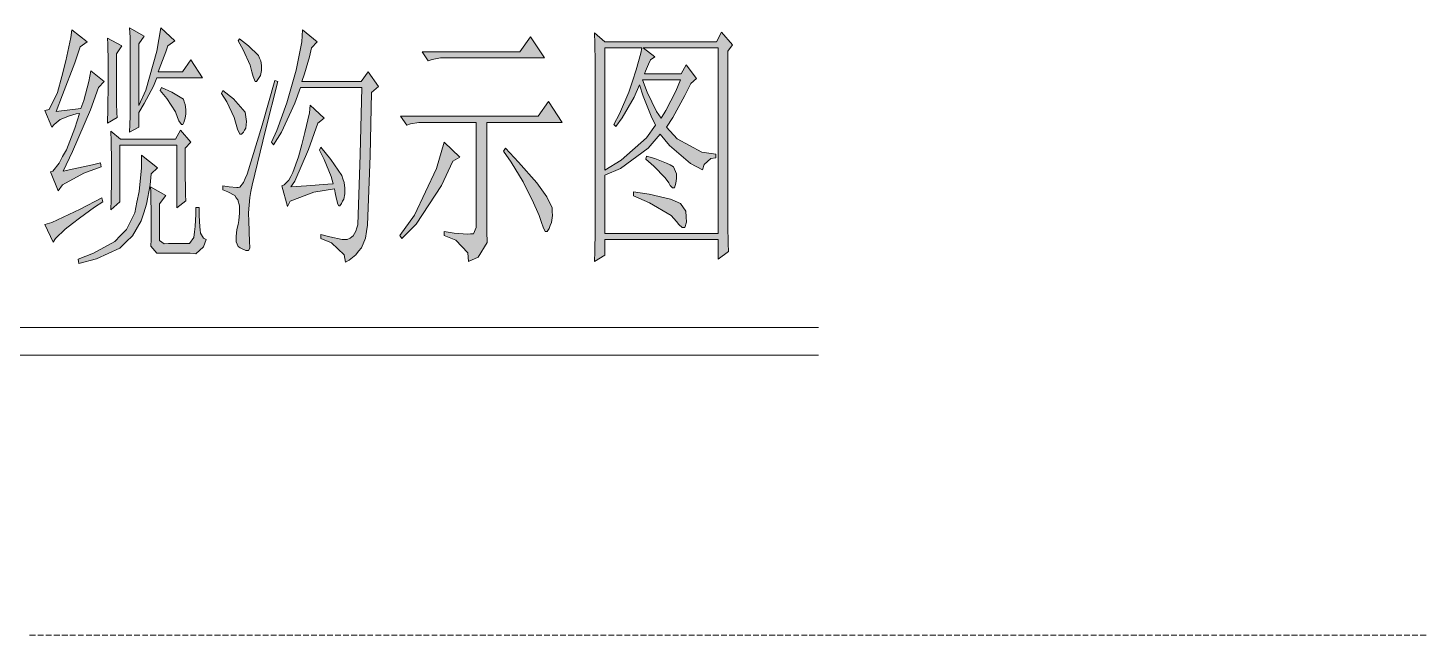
# Model space of a CAD drawing. Header units: millimetres. Extents: x -4415 to 173792, y -78716 to 47289.
# Drawn here: x 15349 to 22046, y -55595 to -52688 of the extents above; entities that cross this region are included whole.
import ezdxf

# ---------------------------------------------------------------- set-up
doc = ezdxf.new("R2010")
doc.units = ezdxf.units.MM

msp = doc.modelspace()

# ---------------------------------------------------------------- hatches: boundary and pattern name
h = msp.add_hatch(color=0)
h.dxf.hatch_style = 2
h.paths.add_polyline_path([(15517.5, -53373.3), (15569, -53363.6), (15659.2, -53344.3), (15696.8, -53334.6), (15700, -53353.9), (15617.3, -53382.9), (15514.3, -53439.8), (15493.9, -53467.7), (15457.4, -53377.5), (15469.2, -53373.3), (15498.2, -53335.7), (15515.3, -53304.6), (15533.6, -53272.3), (15574.4, -53168.2), (15596.9, -53097.4), (15580.8, -53099.5), (15544.3, -53110.2), (15523.9, -53118.8), (15503.5, -53127.4), (15474.5, -53150), (15463.8, -53163.9), (15430.5, -53083.4), (15450.9, -53078), (15490.6, -52997.5), (15511, -52921.3), (15530.4, -52845.1), (15555.1, -52733.5), (15560.4, -52698), (15633.4, -52754.9), (15600.1, -52778.5), (15574.4, -52854.8), (15515.3, -53009.3), (15484.2, -53087.7), (15603.4, -53073.7), (15617.3, -53035.1), (15640.9, -52944.9), (15650.6, -52893.4), (15713.9, -52944.9), (15687.1, -52973.9), (15648.5, -53080.2), (15563.6, -53279.9)])
h = msp.add_hatch(color=0)
h.dxf.hatch_style = 2
h.paths.add_polyline_path([(15836.3, -53187.5), (15838.5, -53112.4), (15839.5, -52971.8), (15839.5, -52907.4), (15839.5, -52842.9), (15838.5, -52733.5), (15836.3, -52688.4), (15906.1, -52727), (15880.3, -52764.6), (15880.3, -53059.8), (15913.6, -52985.7), (15966.2, -52800), (15986.6, -52688.4), (16053.2, -52750.6), (16019.9, -52774.2), (16010.2, -52803.2), (15986.6, -52864.4), (15972.6, -52897.7), (16089.7, -52897.7), (16129.4, -52840.8), (16186.3, -52926.7), (15966.2, -52926.7), (15950.1, -52967.5), (15906.1, -53050.1), (15880.3, -53093.1), (15880.3, -53163.9)])
h = msp.add_hatch(color=0)
h.dxf.hatch_style = 2
h.paths.add_polyline_path([(16665.1, -52698), (16734.8, -52754.9), (16708, -52783.9), (16697.3, -52825.8), (16673.6, -52907.4), (16661.8, -52944.9), (16945.2, -52944.9), (16978.5, -52897.7), (17027.9, -52968.5), (16994.6, -52997.5), (16988.2, -53299.2), (16976.4, -53632), (16971, -53663.1), (16966.7, -53694.2), (16947.4, -53741.5), (16933.4, -53757.6), (16919.5, -53774.7), (16888.3, -53800.5), (16871.2, -53810.2), (16863.6, -53774.7), (16803.5, -53717.8), (16752, -53696.4), (16752, -53677.1), (16794.9, -53688.9), (16855.1, -53700.7), (16871.2, -53700.7), (16878.7, -53700.7), (16892.6, -53695.3), (16900.1, -53688.9), (16907.7, -53683.5), (16919.5, -53662), (16924.8, -53645.9), (16930.2, -53630.9), (16940.9, -53294.9), (16948.5, -52972.8), (16655.4, -52972.8), (16628.6, -53049.1), (16564.1, -53187.5), (16525.5, -53248.7), (16515.8, -53234.8), (16541.6, -53180), (16589.9, -53046.9), (16612.5, -52968.5), (16633.9, -52890.2), (16660.8, -52754.9)])
h = msp.add_hatch(color=0)
h.dxf.hatch_style = 2
h.paths.add_polyline_path([(15730, -53144.6), (15732.2, -53075.9), (15733.3, -52954.6), (15733.3, -52902), (15733.3, -52850.5), (15732.2, -52766.7), (15730, -52736.7), (15799.8, -52774.2), (15774.1, -52811.8), (15774.1, -53026.5), (15774.1, -53050.1), (15775.1, -53095.2), (15777.3, -53116.7)])
h = msp.add_hatch(color=0)
h.dxf.hatch_style = 2
h.paths.add_polyline_path([(16362.3, -52741), (16405.3, -52774.2), (16453.6, -52820.4), (16458.9, -52833.3), (16464.3, -52846.2), (16468.6, -52868.7), (16468.6, -52878.4), (16468.6, -52892.3), (16463.2, -52915.9), (16456.8, -52925.6), (16451.4, -52935.3), (16443.9, -52944.9), (16437.5, -52944.9), (16427.8, -52921.3), (16422.4, -52897.7), (16413.9, -52866.6), (16380.6, -52792.5), (16355.9, -52750.6)])
h = msp.add_hatch(color=0)
h.dxf.hatch_style = 2
h.paths.add_polyline_path([(17237.2, -52803.2), (17706.3, -52803.2), (17756.8, -52731.3), (17823.4, -52831.1), (17347.8, -52831.1), (17325.3, -52831.1), (17285.5, -52838.7), (17267.3, -52846.2)])
h = msp.add_hatch(color=0)
h.paths.add_polyline_path([(18701.5, -52798.9), (18701.5, -53586.9), (18701.5, -53634.1), (18703.6, -53720), (18704.7, -53758.6), (18655.3, -53796.2), (18655.3, -53700.7), (18112.1, -53700.7), (18112.1, -53776.9), (18062.7, -53805.9), (18064.9, -53758.6), (18066, -53661), (18066, -53610.5), (18066, -52893.4), (18066, -52852.6), (18064.9, -52762.4), (18062.7, -52712), (18112.1, -52754.9), (18647.8, -52754.9), (18671.4, -52707.7), (18725.1, -52769.9)])
h.paths.add_polyline_path([(18112.1, -53672.8), (18655.3, -53672.8), (18655.3, -52783.9), (18295.7, -52783.9), (18352.6, -52826.8), (18332.2, -52840.8), (18322.5, -52862.3), (18307.5, -52895.5), (18302.1, -52907.4), (18478.2, -52907.4), (18501.8, -52864.4), (18552.3, -52931), (18525.4, -52954.6), (18496.4, -53011.5), (18438.5, -53116.7), (18408.4, -53163.9), (18459.9, -53218.7), (18578, -53283.1), (18644.6, -53292.7), (18644.6, -53311), (18619.9, -53314.2), (18588.8, -53342.1), (18581.2, -53367.9), (18523.3, -53337.8), (18422.4, -53251.9), (18378.4, -53197.2), (18320.4, -53263.8), (18187.3, -53361.4), (18112.1, -53392.6)])
h.paths.add_polyline_path([(18112.1, -52783.9), (18112.1, -53369), (18190.5, -53320.7), (18311.8, -53214.4), (18355.8, -53154.3), (18334.3, -53111.3), (18295.7, -53014.7), (18278.5, -52960), (18252.8, -53019), (18195.9, -53118.8), (18165.8, -53159.6), (18156.1, -53150), (18183, -53099.5), (18227, -52996.5), (18245.2, -52942.8), (18263.5, -52889.1), (18286, -52809.7), (18289.3, -52783.9)])
h.paths.add_polyline_path([(18292.5, -52936.3), (18316.1, -52995.4), (18360.1, -53087.7), (18382.6, -53121), (18405.2, -53083.4), (18452.4, -52991.1), (18475, -52936.3)])
h = msp.add_hatch(color=0)
h.dxf.hatch_style = 2
h.paths.add_polyline_path([(16545.9, -52944.9), (16486.9, -53177.9), (16423.5, -53440.9), (16417.1, -53470.9), (16411.7, -53499.9), (16406.3, -53572.9), (16407.4, -53615.9), (16408.5, -53657.7), (16410.6, -53717.8), (16412.8, -53733.9), (16412.8, -53743.6), (16405.3, -53753.3), (16398.8, -53753.3), (16392.4, -53753.3), (16376.3, -53746.8), (16365.5, -53741.5), (16355.9, -53735), (16346.2, -53712.5), (16346.2, -53696.4), (16346.2, -53686.7), (16350.5, -53653.4), (16355.9, -53629.8), (16359.1, -53610.5), (16362.3, -53575.1), (16362.3, -53557.9), (16362.3, -53539.6), (16354.8, -53510.7), (16347.3, -53501), (16339.8, -53491.3), (16307.6, -53473.1), (16282.9, -53463.4), (16282.9, -53444.1), (16312.9, -53449.5), (16349.4, -53452.7), (16357, -53451.6), (16364.5, -53450.5), (16381.6, -53429.1), (16390.2, -53408.7), (16399.9, -53388.3), (16470.7, -53154.3), (16531.9, -52940.6)])
h = msp.add_hatch(color=0)
h.dxf.hatch_style = 2
h.paths.add_polyline_path([(15989.8, -52973.9), (16039.2, -52995.4), (16094, -53029.7), (16098.2, -53042.6), (16102.5, -53055.5), (16105.8, -53078), (16105.8, -53087.7), (16105.8, -53099.5), (16102.5, -53121), (16099.3, -53130.6), (16096.1, -53140.3), (16091.8, -53150), (16084.3, -53150), (16072.5, -53132.8), (16066, -53116.7), (16056.4, -53089.9), (16014.5, -53026.5), (15983.4, -52987.9)])
h = msp.add_hatch(color=0)
h.dxf.hatch_style = 2
h.paths.add_polyline_path([(16282.9, -52987.9), (16334.4, -53027.6), (16389.2, -53090.9), (16392.4, -53113.5), (16395.6, -53136), (16393.5, -53168.2), (16387, -53177.9), (16381.6, -53187.5), (16372, -53197.2), (16368.8, -53197.2), (16364.5, -53197.2), (16352.7, -53173.6), (16346.2, -53150), (16337.6, -53116.7), (16302.2, -53042.6), (16276.4, -53001.8)])
h = msp.add_hatch(color=0)
h.dxf.hatch_style = 2
h.paths.add_polyline_path([(16608.2, -53449.5), (16683.3, -53444.1), (16785.3, -53436.6), (16812.1, -53434.4), (16801.4, -53399), (16768.1, -53318.5), (16745.6, -53273.4), (16752, -53258.4), (16800.3, -53318.5), (16852.9, -53394.7), (16858.3, -53410.8), (16863.6, -53428), (16867.9, -53455.9), (16867.9, -53467.7), (16867.9, -53482.8), (16862.6, -53507.4), (16856.1, -53518.2), (16850.8, -53528.9), (16843.3, -53539.6), (16837.9, -53539.6), (16832.5, -53528.9), (16830.4, -53518.2), (16827.2, -53507.4), (16821.8, -53477.4), (16818.6, -53458.1), (16718.7, -53475.2), (16604.9, -53518.2), (16592.1, -53543.9), (16565.2, -53444.1), (16577, -53439.8), (16598.5, -53417.3), (16608.2, -53399), (16618.9, -53380.8), (16644.7, -53305.6), (16660.8, -53246.6), (16675.8, -53188.6), (16697.3, -53094.1), (16701.6, -53058.7), (16768.1, -53121), (16738, -53144.6), (16694, -53270.2), (16628.6, -53422.6)])
h = msp.add_hatch(color=0)
h.dxf.hatch_style = 2
h.paths.add_polyline_path([(17134.2, -53111.3), (17793.3, -53111.3), (17842.7, -53040.5), (17909.2, -53140.3), (17547.5, -53140.3), (17547.5, -53663.1), (17548.5, -53715.7), (17505.6, -53786.6), (17460.5, -53805.9), (17457.3, -53765.1), (17399.3, -53703.9), (17343.5, -53682.4), (17343.5, -53663.1), (17391.8, -53670.6), (17455.1, -53676), (17469.1, -53674.9), (17483.1, -53673.8), (17497, -53643.8), (17497, -53615.9), (17497, -53140.3), (17243.7, -53140.3), (17222.2, -53140.3), (17182.5, -53147.8), (17164.2, -53154.3)])
h = msp.add_hatch(color=0)
h.dxf.hatch_style = 2
h.paths.add_polyline_path([(16102.5, -53263.8), (16102.5, -53361.4), (16104.7, -53487), (16105.8, -53516), (16062.8, -53549.3), (16062.8, -53249.8), (15790.2, -53249.8), (15790.2, -53520.3), (15747.2, -53559), (15748.3, -53510.7), (15750.4, -53417.3), (15750.4, -53371.1), (15750.4, -53323.9), (15748.3, -53230.5), (15747.2, -53183.2), (15793.4, -53220.8), (16056.4, -53220.8), (16080, -53177.9), (16129.4, -53234.8)])
h = msp.add_hatch(color=0)
h.dxf.hatch_style = 2
h.paths.add_polyline_path([(17343.5, -53235.8), (17417.6, -53306.7), (17384.3, -53326), (17330.6, -53442), (17209.3, -53627.7), (17140.6, -53696.4), (17130.9, -53682.4), (17200.7, -53584.7), (17307, -53361.4)])
h = msp.add_hatch(color=0)
h.dxf.hatch_style = 2
h.paths.add_polyline_path([(15893.2, -53297), (15969.4, -53358.2), (15939.4, -53387.2), (15935.1, -53439.8), (15917.9, -53532.1), (15905, -53572.9), (15892.1, -53612.6), (15850.3, -53683.5), (15820.2, -53712.5), (15790.2, -53742.5), (15677.4, -53794.1), (15593.7, -53815.5), (15590.5, -53796.2), (15663.5, -53767.2), (15765.5, -53710.3), (15793.4, -53682.4), (15821.3, -53653.4), (15861, -53574), (15871.7, -53522.5), (15882.5, -53472), (15893.2, -53358.2)])
h = msp.add_hatch(color=0)
h.dxf.hatch_style = 2
h.paths.add_polyline_path([(17636.6, -53263.8), (17699.9, -53330.3), (17786.9, -53430.2), (17811.5, -53463.4), (17835.2, -53496.7), (17860.9, -53549.3), (17860.9, -53567.6), (17862, -53586.9), (17857.7, -53620.2), (17851.3, -53634.1), (17845.9, -53649.1), (17836.2, -53663.1), (17833, -53663.1), (17827.6, -53663.1), (17816.9, -53641.6), (17809.4, -53620.2), (17798.7, -53586.9), (17765.4, -53510.7), (17742.8, -53467.7), (17721.4, -53425.9), (17663.4, -53330.3), (17626.9, -53277.7)])
h = msp.add_hatch(color=0)
h.dxf.hatch_style = 2
h.paths.add_polyline_path([(18311.8, -53302.4), (18352.6, -53314.2), (18408.4, -53335.7), (18425.6, -53344.3), (18441.7, -53353.9), (18456.7, -53386.1), (18455.6, -53408.7), (18453.5, -53431.2), (18447.1, -53453.8), (18441.7, -53453.8), (18437.4, -53453.8), (18425.6, -53442), (18419.1, -53430.2), (18402, -53406.5), (18347.2, -53349.6), (18308.6, -53316.4)])
h = msp.add_hatch(color=0)
h.dxf.hatch_style = 2
h.paths.add_polyline_path([(15430.5, -53629.8), (15463.8, -53620.2), (15600.1, -53555.7), (15703.2, -53501), (15707.5, -53520.3), (15668.8, -53546.1), (15595.8, -53598.7), (15562.6, -53624.5), (15528.2, -53651.3), (15482.1, -53696.4), (15470.3, -53714.6)])
h = msp.add_hatch(color=0)
h.dxf.hatch_style = 2
h.paths.add_polyline_path([(15939.4, -53700.7), (15939.4, -53598.7), (15938.3, -53473.1), (15936.1, -53449.5), (16010.2, -53491.3), (15980.2, -53530), (15980.2, -53686.7), (15980.2, -53706), (16001.6, -53722.1), (16023.1, -53720), (16105.8, -53720), (16122.9, -53720), (16143.3, -53692.1), (16146.6, -53665.2), (16149.8, -53638.4), (16153, -53579.4), (16153, -53548.2), (16169.1, -53548.2), (16169.1, -53586.9), (16172.3, -53640.6), (16174.5, -53655.6), (16176.6, -53671.7), (16190.6, -53694.2), (16202.4, -53700.7), (16190.6, -53736.1), (16153, -53769.4), (16126.2, -53767.2), (15996.3, -53767.2), (15966.2, -53767.2), (15938.3, -53733.9)])
h = msp.add_hatch(color=0)
h.dxf.hatch_style = 2
h.paths.add_polyline_path([(18249.5, -53473.1), (18325.8, -53484.9), (18426.7, -53507.4), (18450.3, -53518.2), (18475, -53528.9), (18500.7, -53565.4), (18501.8, -53592.2), (18504, -53618), (18496.4, -53643.8), (18488.9, -53643.8), (18483.6, -53643.8), (18467.5, -53629.8), (18455.6, -53615.9), (18429.9, -53586.9), (18326.8, -53525.7), (18249.5, -53492.4)])

# ---------------------------------------------------------------- linework, layer by layer
at = {"color": 0, "lineweight": 0}
for points in [[(15517.5, -53373.3), (15569, -53363.6), (15659.2, -53344.3), (15696.8, -53334.6), (15700, -53353.9), (15617.3, -53382.9), (15514.3, -53439.8), (15493.9, -53467.7), (15457.4, -53377.5), (15469.2, -53373.3), (15498.2, -53335.7), (15515.3, -53304.6), (15533.6, -53272.3), (15574.4, -53168.2), (15596.9, -53097.4), (15580.8, -53099.5), (15544.3, -53110.2), (15523.9, -53118.8), (15503.5, -53127.4), (15474.5, -53150), (15463.8, -53163.9), (15430.5, -53083.4), (15450.9, -53078), (15490.6, -52997.5), (15511, -52921.3), (15530.4, -52845.1), (15555.1, -52733.5), (15560.4, -52698), (15633.4, -52754.9), (15600.1, -52778.5), (15574.4, -52854.8), (15515.3, -53009.3), (15484.2, -53087.7), (15603.4, -53073.7), (15617.3, -53035.1), (15640.9, -52944.9), (15650.6, -52893.4), (15713.9, -52944.9), (15687.1, -52973.9), (15648.5, -53080.2), (15563.6, -53279.9)], [(15836.3, -53187.5), (15838.5, -53112.4), (15839.5, -52971.8), (15839.5, -52907.4), (15839.5, -52842.9), (15838.5, -52733.5), (15836.3, -52688.4), (15906.1, -52727), (15880.3, -52764.6), (15880.3, -53059.8), (15913.6, -52985.7), (15966.2, -52800), (15986.6, -52688.4), (16053.2, -52750.6), (16019.9, -52774.2), (16010.2, -52803.2), (15986.6, -52864.4), (15972.6, -52897.7), (16089.7, -52897.7), (16129.4, -52840.8), (16186.3, -52926.7), (15966.2, -52926.7), (15950.1, -52967.5), (15906.1, -53050.1), (15880.3, -53093.1), (15880.3, -53163.9)], [(16665.1, -52698), (16734.8, -52754.9), (16708, -52783.9), (16697.3, -52825.8), (16673.6, -52907.4), (16661.8, -52944.9), (16945.2, -52944.9), (16978.5, -52897.7), (17027.9, -52968.5), (16994.6, -52997.5), (16988.2, -53299.2), (16976.4, -53632), (16971, -53663.1), (16966.7, -53694.2), (16947.4, -53741.5), (16933.4, -53757.6), (16919.5, -53774.7), (16888.3, -53800.5), (16871.2, -53810.2), (16863.6, -53774.7), (16803.5, -53717.8), (16752, -53696.4), (16752, -53677.1), (16794.9, -53688.9), (16855.1, -53700.7), (16871.2, -53700.7), (16878.7, -53700.7), (16892.6, -53695.3), (16900.1, -53688.9), (16907.7, -53683.5), (16919.5, -53662), (16924.8, -53645.9), (16930.2, -53630.9), (16940.9, -53294.9), (16948.5, -52972.8), (16655.4, -52972.8), (16628.6, -53049.1), (16564.1, -53187.5), (16525.5, -53248.7), (16515.8, -53234.8), (16541.6, -53180), (16589.9, -53046.9), (16612.5, -52968.5), (16633.9, -52890.2), (16660.8, -52754.9)], [(15730, -53144.6), (15732.2, -53075.9), (15733.3, -52954.6), (15733.3, -52902), (15733.3, -52850.5), (15732.2, -52766.7), (15730, -52736.7), (15799.8, -52774.2), (15774.1, -52811.8), (15774.1, -53026.5), (15774.1, -53050.1), (15775.1, -53095.2), (15777.3, -53116.7)], [(16362.3, -52741), (16405.3, -52774.2), (16453.6, -52820.4), (16458.9, -52833.3), (16464.3, -52846.2), (16468.6, -52868.7), (16468.6, -52878.4), (16468.6, -52892.3), (16463.2, -52915.9), (16456.8, -52925.6), (16451.4, -52935.3), (16443.9, -52944.9), (16437.5, -52944.9), (16427.8, -52921.3), (16422.4, -52897.7), (16413.9, -52866.6), (16380.6, -52792.5), (16355.9, -52750.6)], [(17237.2, -52803.2), (17706.3, -52803.2), (17756.8, -52731.3), (17823.4, -52831.1), (17347.8, -52831.1), (17325.3, -52831.1), (17285.5, -52838.7), (17267.3, -52846.2)], [(18701.5, -52798.9), (18701.5, -53586.9), (18701.5, -53634.1), (18703.6, -53720), (18704.7, -53758.6), (18655.3, -53796.2), (18655.3, -53700.7), (18112.1, -53700.7), (18112.1, -53776.9), (18062.7, -53805.9), (18064.9, -53758.6), (18066, -53661), (18066, -53610.5), (18066, -52893.4), (18066, -52852.6), (18064.9, -52762.4), (18062.7, -52712), (18112.1, -52754.9), (18647.8, -52754.9), (18671.4, -52707.7), (18725.1, -52769.9)], [(18112.1, -53672.8), (18655.3, -53672.8), (18655.3, -52783.9), (18295.7, -52783.9), (18352.6, -52826.8), (18332.2, -52840.8), (18322.5, -52862.3), (18307.5, -52895.5), (18302.1, -52907.4), (18478.2, -52907.4), (18501.8, -52864.4), (18552.3, -52931), (18525.4, -52954.6), (18496.4, -53011.5), (18438.5, -53116.7), (18408.4, -53163.9), (18459.9, -53218.7), (18578, -53283.1), (18644.6, -53292.7), (18644.6, -53311), (18619.9, -53314.2), (18588.8, -53342.1), (18581.2, -53367.9), (18523.3, -53337.8), (18422.4, -53251.9), (18378.4, -53197.2), (18320.4, -53263.8), (18187.3, -53361.4), (18112.1, -53392.6)], [(18112.1, -52783.9), (18112.1, -53369), (18190.5, -53320.7), (18311.8, -53214.4), (18355.8, -53154.3), (18334.3, -53111.3), (18295.7, -53014.7), (18278.5, -52960), (18252.8, -53019), (18195.9, -53118.8), (18165.8, -53159.6), (18156.1, -53150), (18183, -53099.5), (18227, -52996.5), (18245.2, -52942.8), (18263.5, -52889.1), (18286, -52809.7), (18289.3, -52783.9)], [(16545.9, -52944.9), (16486.9, -53177.9), (16423.5, -53440.9), (16417.1, -53470.9), (16411.7, -53499.9), (16406.3, -53572.9), (16407.4, -53615.9), (16408.5, -53657.7), (16410.6, -53717.8), (16412.8, -53733.9), (16412.8, -53743.6), (16405.3, -53753.3), (16398.8, -53753.3), (16392.4, -53753.3), (16376.3, -53746.8), (16365.5, -53741.5), (16355.9, -53735), (16346.2, -53712.5), (16346.2, -53696.4), (16346.2, -53686.7), (16350.5, -53653.4), (16355.9, -53629.8), (16359.1, -53610.5), (16362.3, -53575.1), (16362.3, -53557.9), (16362.3, -53539.6), (16354.8, -53510.7), (16347.3, -53501), (16339.8, -53491.3), (16307.6, -53473.1), (16282.9, -53463.4), (16282.9, -53444.1), (16312.9, -53449.5), (16349.4, -53452.7), (16357, -53451.6), (16364.5, -53450.5), (16381.6, -53429.1), (16390.2, -53408.7), (16399.9, -53388.3), (16470.7, -53154.3), (16531.9, -52940.6)], [(18292.5, -52936.3), (18316.1, -52995.4), (18360.1, -53087.7), (18382.6, -53121), (18405.2, -53083.4), (18452.4, -52991.1), (18475, -52936.3)], [(15989.8, -52973.9), (16039.2, -52995.4), (16094, -53029.7), (16098.2, -53042.6), (16102.5, -53055.5), (16105.8, -53078), (16105.8, -53087.7), (16105.8, -53099.5), (16102.5, -53121), (16099.3, -53130.6), (16096.1, -53140.3), (16091.8, -53150), (16084.3, -53150), (16072.5, -53132.8), (16066, -53116.7), (16056.4, -53089.9), (16014.5, -53026.5), (15983.4, -52987.9)], [(16282.9, -52987.9), (16334.4, -53027.6), (16389.2, -53090.9), (16392.4, -53113.5), (16395.6, -53136), (16393.5, -53168.2), (16387, -53177.9), (16381.6, -53187.5), (16372, -53197.2), (16368.8, -53197.2), (16364.5, -53197.2), (16352.7, -53173.6), (16346.2, -53150), (16337.6, -53116.7), (16302.2, -53042.6), (16276.4, -53001.8)], [(16608.2, -53449.5), (16683.3, -53444.1), (16785.3, -53436.6), (16812.1, -53434.4), (16801.4, -53399), (16768.1, -53318.5), (16745.6, -53273.4), (16752, -53258.4), (16800.3, -53318.5), (16852.9, -53394.7), (16858.3, -53410.8), (16863.6, -53428), (16867.9, -53455.9), (16867.9, -53467.7), (16867.9, -53482.8), (16862.6, -53507.4), (16856.1, -53518.2), (16850.8, -53528.9), (16843.3, -53539.6), (16837.9, -53539.6), (16832.5, -53528.9), (16830.4, -53518.2), (16827.2, -53507.4), (16821.8, -53477.4), (16818.6, -53458.1), (16718.7, -53475.2), (16604.9, -53518.2), (16592.1, -53543.9), (16565.2, -53444.1), (16577, -53439.8), (16598.5, -53417.3), (16608.2, -53399), (16618.9, -53380.8), (16644.7, -53305.6), (16660.8, -53246.6), (16675.8, -53188.6), (16697.3, -53094.1), (16701.6, -53058.7), (16768.1, -53121), (16738, -53144.6), (16694, -53270.2), (16628.6, -53422.6)], [(17134.2, -53111.3), (17793.3, -53111.3), (17842.7, -53040.5), (17909.2, -53140.3), (17547.5, -53140.3), (17547.5, -53663.1), (17548.5, -53715.7), (17505.6, -53786.6), (17460.5, -53805.9), (17457.3, -53765.1), (17399.3, -53703.9), (17343.5, -53682.4), (17343.5, -53663.1), (17391.8, -53670.6), (17455.1, -53676), (17469.1, -53674.9), (17483.1, -53673.8), (17497, -53643.8), (17497, -53615.9), (17497, -53140.3), (17243.7, -53140.3), (17222.2, -53140.3), (17182.5, -53147.8), (17164.2, -53154.3)], [(16102.5, -53263.8), (16102.5, -53361.4), (16104.7, -53487), (16105.8, -53516), (16062.8, -53549.3), (16062.8, -53249.8), (15790.2, -53249.8), (15790.2, -53520.3), (15747.2, -53559), (15748.3, -53510.7), (15750.4, -53417.3), (15750.4, -53371.1), (15750.4, -53323.9), (15748.3, -53230.5), (15747.2, -53183.2), (15793.4, -53220.8), (16056.4, -53220.8), (16080, -53177.9), (16129.4, -53234.8)], [(17343.5, -53235.8), (17417.6, -53306.7), (17384.3, -53326), (17330.6, -53442), (17209.3, -53627.7), (17140.6, -53696.4), (17130.9, -53682.4), (17200.7, -53584.7), (17307, -53361.4)], [(15893.2, -53297), (15969.4, -53358.2), (15939.4, -53387.2), (15935.1, -53439.8), (15917.9, -53532.1), (15905, -53572.9), (15892.1, -53612.6), (15850.3, -53683.5), (15820.2, -53712.5), (15790.2, -53742.5), (15677.4, -53794.1), (15593.7, -53815.5), (15590.5, -53796.2), (15663.5, -53767.2), (15765.5, -53710.3), (15793.4, -53682.4), (15821.3, -53653.4), (15861, -53574), (15871.7, -53522.5), (15882.5, -53472), (15893.2, -53358.2)], [(17636.6, -53263.8), (17699.9, -53330.3), (17786.9, -53430.2), (17811.5, -53463.4), (17835.2, -53496.7), (17860.9, -53549.3), (17860.9, -53567.6), (17862, -53586.9), (17857.7, -53620.2), (17851.3, -53634.1), (17845.9, -53649.1), (17836.2, -53663.1), (17833, -53663.1), (17827.6, -53663.1), (17816.9, -53641.6), (17809.4, -53620.2), (17798.7, -53586.9), (17765.4, -53510.7), (17742.8, -53467.7), (17721.4, -53425.9), (17663.4, -53330.3), (17626.9, -53277.7)], [(18311.8, -53302.4), (18352.6, -53314.2), (18408.4, -53335.7), (18425.6, -53344.3), (18441.7, -53353.9), (18456.7, -53386.1), (18455.6, -53408.7), (18453.5, -53431.2), (18447.1, -53453.8), (18441.7, -53453.8), (18437.4, -53453.8), (18425.6, -53442), (18419.1, -53430.2), (18402, -53406.5), (18347.2, -53349.6), (18308.6, -53316.4)], [(15430.5, -53629.8), (15463.8, -53620.2), (15600.1, -53555.7), (15703.2, -53501), (15707.5, -53520.3), (15668.8, -53546.1), (15595.8, -53598.7), (15562.6, -53624.5), (15528.2, -53651.3), (15482.1, -53696.4), (15470.3, -53714.6)], [(15939.4, -53700.7), (15939.4, -53598.7), (15938.3, -53473.1), (15936.1, -53449.5), (16010.2, -53491.3), (15980.2, -53530), (15980.2, -53686.7), (15980.2, -53706), (16001.6, -53722.1), (16023.1, -53720), (16105.8, -53720), (16122.9, -53720), (16143.3, -53692.1), (16146.6, -53665.2), (16149.8, -53638.4), (16153, -53579.4), (16153, -53548.2), (16169.1, -53548.2), (16169.1, -53586.9), (16172.3, -53640.6), (16174.5, -53655.6), (16176.6, -53671.7), (16190.6, -53694.2), (16202.4, -53700.7), (16190.6, -53736.1), (16153, -53769.4), (16126.2, -53767.2), (15996.3, -53767.2), (15966.2, -53767.2), (15938.3, -53733.9)], [(18249.5, -53473.1), (18325.8, -53484.9), (18426.7, -53507.4), (18450.3, -53518.2), (18475, -53528.9), (18500.7, -53565.4), (18501.8, -53592.2), (18504, -53618), (18496.4, -53643.8), (18488.9, -53643.8), (18483.6, -53643.8), (18467.5, -53629.8), (18455.6, -53615.9), (18429.9, -53586.9), (18326.8, -53525.7), (18249.5, -53492.4)]]:
    msp.add_lwpolyline(points, close=True, dxfattribs=at)
for points in [[(12007.2, -54122.6), (19136.2, -54122.6)], [(12007.2, -54255.7), (19136.2, -54255.7)], [(15385.4, -55595.4), (15357.5, -55595.4)], [(15424.1, -55595.4), (15396.2, -55595.4)], [(15462.7, -55595.4), (15434.8, -55595.4)], [(15501.4, -55595.4), (15473.5, -55595.4)], [(15540, -55595.4), (15512.1, -55595.4)], [(15577.6, -55595.4), (15550.8, -55595.4)], [(15616.2, -55595.4), (15589.4, -55595.4)], [(15654.9, -55595.4), (15628.1, -55595.4)], [(15693.5, -55595.4), (15665.6, -55595.4)], [(15732.2, -55595.4), (15704.3, -55595.4)], [(15770.8, -55595.4), (15742.9, -55595.4)], [(15809.5, -55595.4), (15781.6, -55595.4)], [(15847, -55595.4), (15820.2, -55595.4)], [(15885.7, -55595.4), (15858.9, -55595.4)], [(15924.3, -55595.4), (15897.5, -55595.4)], [(15963, -55595.4), (15935.1, -55595.4)], [(16001.6, -55595.4), (15973.7, -55595.4)], [(16040.3, -55595.4), (16012.4, -55595.4)], [(16078.9, -55595.4), (16051, -55595.4)], [(16117.6, -55595.4), (16089.7, -55595.4)], [(16155.1, -55595.4), (16128.3, -55595.4)], [(16193.8, -55595.4), (16166.9, -55595.4)], [(16232.4, -55595.4), (16204.5, -55595.4)], [(16271.1, -55595.4), (16243.2, -55595.4)], [(16309.7, -55595.4), (16281.8, -55595.4)], [(16348.4, -55595.4), (16320.5, -55595.4)], [(16387, -55595.4), (16359.1, -55595.4)], [(16424.6, -55595.4), (16397.8, -55595.4)], [(16463.2, -55595.4), (16436.4, -55595.4)], [(16501.9, -55595.4), (16475, -55595.4)], [(16540.5, -55595.4), (16512.6, -55595.4)], [(16579.2, -55595.4), (16551.3, -55595.4)], [(16617.8, -55595.4), (16589.9, -55595.4)], [(16656.5, -55595.4), (16628.6, -55595.4)], [(16695.1, -55595.4), (16667.2, -55595.4)], [(16732.7, -55595.4), (16705.8, -55595.4)], [(16771.3, -55595.4), (16744.5, -55595.4)], [(16810, -55595.4), (16782.1, -55595.4)], [(16848.6, -55595.4), (16820.7, -55595.4)], [(16887.3, -55595.4), (16859.4, -55595.4)], [(16925.9, -55595.4), (16898, -55595.4)], [(16964.6, -55595.4), (16936.6, -55595.4)], [(17002.1, -55595.4), (16975.3, -55595.4)], [(17040.8, -55595.4), (17013.9, -55595.4)], [(17079.4, -55595.4), (17052.6, -55595.4)], [(17118.1, -55595.4), (17090.2, -55595.4)], [(17156.7, -55595.4), (17128.8, -55595.4)], [(17195.4, -55595.4), (17167.4, -55595.4)], [(17234, -55595.4), (17206.1, -55595.4)], [(17271.6, -55595.4), (17244.7, -55595.4)], [(17310.2, -55595.4), (17283.4, -55595.4)], [(17348.9, -55595.4), (17322, -55595.4)], [(17387.5, -55595.4), (17359.6, -55595.4)], [(17426.2, -55595.4), (17398.3, -55595.4)], [(17464.8, -55595.4), (17436.9, -55595.4)], [(17503.5, -55595.4), (17475.5, -55595.4)], [(17542.1, -55595.4), (17514.2, -55595.4)], [(17579.7, -55595.4), (17552.8, -55595.4)], [(17618.3, -55595.4), (17591.5, -55595.4)], [(17657, -55595.4), (17630.1, -55595.4)], [(17695.6, -55595.4), (17667.7, -55595.4)], [(17734.3, -55595.4), (17706.3, -55595.4)], [(17772.9, -55595.4), (17745, -55595.4)], [(17811.5, -55595.4), (17783.6, -55595.4)], [(17849.1, -55595.4), (17822.3, -55595.4)], [(17887.8, -55595.4), (17860.9, -55595.4)], [(17926.4, -55595.4), (17899.6, -55595.4)], [(17965.1, -55595.4), (17937.1, -55595.4)], [(18003.7, -55595.4), (17975.8, -55595.4)], [(18042.3, -55595.4), (18014.4, -55595.4)], [(18081, -55595.4), (18053.1, -55595.4)], [(18119.6, -55595.4), (18091.7, -55595.4)], [(18157.2, -55595.4), (18130.4, -55595.4)], [(18195.9, -55595.4), (18169, -55595.4)], [(18234.5, -55595.4), (18207.7, -55595.4)], [(18273.1, -55595.4), (18245.2, -55595.4)], [(18311.8, -55595.4), (18283.9, -55595.4)], [(18350.4, -55595.4), (18322.5, -55595.4)], [(18389.1, -55595.4), (18361.2, -55595.4)], [(18426.7, -55595.4), (18399.8, -55595.4)], [(18465.3, -55595.4), (18438.5, -55595.4)], [(18504, -55595.4), (18477.1, -55595.4)], [(18542.6, -55595.4), (18514.7, -55595.4)], [(18581.2, -55595.4), (18553.3, -55595.4)], [(18619.9, -55595.4), (18592, -55595.4)], [(18658.5, -55595.4), (18630.6, -55595.4)], [(18697.2, -55595.4), (18669.3, -55595.4)], [(18734.8, -55595.4), (18707.9, -55595.4)], [(18773.4, -55595.4), (18746.6, -55595.4)], [(18812, -55595.4), (18784.1, -55595.4)], [(18850.7, -55595.4), (18822.8, -55595.4)], [(18889.3, -55595.4), (18861.4, -55595.4)], [(18928, -55595.4), (18900.1, -55595.4)], [(18966.6, -55595.4), (18938.7, -55595.4)], [(19004.2, -55595.4), (18977.4, -55595.4)], [(19042.8, -55595.4), (19016, -55595.4)], [(19081.5, -55595.4), (19054.7, -55595.4)], [(19120.1, -55595.4), (19092.2, -55595.4)], [(19158.8, -55595.4), (19130.9, -55595.4)], [(19197.4, -55595.4), (19169.5, -55595.4)], [(19236.1, -55595.4), (19208.2, -55595.4)], [(19273.6, -55595.4), (19246.8, -55595.4)], [(19312.3, -55595.4), (19285.5, -55595.4)], [(19350.9, -55595.4), (19324.1, -55595.4)], [(19389.6, -55595.4), (19361.7, -55595.4)], [(19428.2, -55595.4), (19400.3, -55595.4)], [(19466.9, -55595.4), (19439, -55595.4)], [(19505.5, -55595.4), (19477.6, -55595.4)], [(19544.2, -55595.4), (19516.3, -55595.4)], [(19581.7, -55595.4), (19554.9, -55595.4)], [(19620.4, -55595.4), (19593.6, -55595.4)], [(19659, -55595.4), (19632.2, -55595.4)], [(19697.7, -55595.4), (19669.8, -55595.4)], [(19736.3, -55595.4), (19708.4, -55595.4)], [(19775, -55595.4), (19747.1, -55595.4)], [(19813.6, -55595.4), (19785.7, -55595.4)], [(19851.2, -55595.4), (19824.4, -55595.4)], [(19889.8, -55595.4), (19863, -55595.4)], [(19928.5, -55595.4), (19901.6, -55595.4)], [(19967.1, -55595.4), (19939.2, -55595.4)], [(20005.8, -55595.4), (19977.9, -55595.4)], [(20044.4, -55595.4), (20016.5, -55595.4)], [(20083.1, -55595.4), (20055.2, -55595.4)], [(20121.7, -55595.4), (20093.8, -55595.4)], [(20159.3, -55595.4), (20132.4, -55595.4)], [(20197.9, -55595.4), (20171.1, -55595.4)], [(20236.6, -55595.4), (20209.7, -55595.4)], [(20275.2, -55595.4), (20247.3, -55595.4)], [(20313.9, -55595.4), (20286, -55595.4)], [(20352.5, -55595.4), (20324.6, -55595.4)], [(20391.2, -55595.4), (20363.2, -55595.4)], [(20428.7, -55595.4), (20401.9, -55595.4)], [(20467.4, -55595.4), (20440.5, -55595.4)], [(20506, -55595.4), (20479.2, -55595.4)], [(20544.7, -55595.4), (20516.8, -55595.4)], [(20583.3, -55595.4), (20555.4, -55595.4)], [(20622, -55595.4), (20594, -55595.4)], [(20660.6, -55595.4), (20632.7, -55595.4)], [(20699.3, -55595.4), (20671.3, -55595.4)], [(20736.8, -55595.4), (20710, -55595.4)], [(20775.5, -55595.4), (20748.6, -55595.4)], [(20814.1, -55595.4), (20786.2, -55595.4)], [(20852.8, -55595.4), (20824.9, -55595.4)], [(20891.4, -55595.4), (20863.5, -55595.4)], [(20930.1, -55595.4), (20902.1, -55595.4)], [(20968.7, -55595.4), (20940.8, -55595.4)], [(21006.3, -55595.4), (20979.4, -55595.4)], [(21044.9, -55595.4), (21018.1, -55595.4)], [(21083.6, -55595.4), (21056.7, -55595.4)], [(21122.2, -55595.4), (21094.3, -55595.4)], [(21160.9, -55595.4), (21132.9, -55595.4)], [(21199.5, -55595.4), (21171.6, -55595.4)], [(21238.1, -55595.4), (21210.2, -55595.4)], [(21275.7, -55595.4), (21248.9, -55595.4)], [(21314.4, -55595.4), (21287.5, -55595.4)], [(21353, -55595.4), (21326.2, -55595.4)], [(21391.7, -55595.4), (21363.7, -55595.4)], [(21430.3, -55595.4), (21402.4, -55595.4)], [(21468.9, -55595.4), (21441, -55595.4)], [(21507.6, -55595.4), (21479.7, -55595.4)], [(21546.2, -55595.4), (21518.3, -55595.4)], [(21583.8, -55595.4), (21557, -55595.4)], [(21622.5, -55595.4), (21595.6, -55595.4)], [(21661.1, -55595.4), (21634.3, -55595.4)], [(21699.8, -55595.4), (21671.8, -55595.4)], [(21738.4, -55595.4), (21710.5, -55595.4)], [(21777, -55595.4), (21749.1, -55595.4)], [(21815.7, -55595.4), (21787.8, -55595.4)], [(21853.3, -55595.4), (21826.4, -55595.4)], [(21891.9, -55595.4), (21865.1, -55595.4)], [(21930.6, -55595.4), (21903.7, -55595.4)], [(21969.2, -55595.4), (21941.3, -55595.4)], [(22007.8, -55595.4), (21979.9, -55595.4)], [(22046.5, -55595.4), (22018.6, -55595.4)]]:
    msp.add_lwpolyline(points, dxfattribs=at)

doc.saveas('drawing.dxf')
